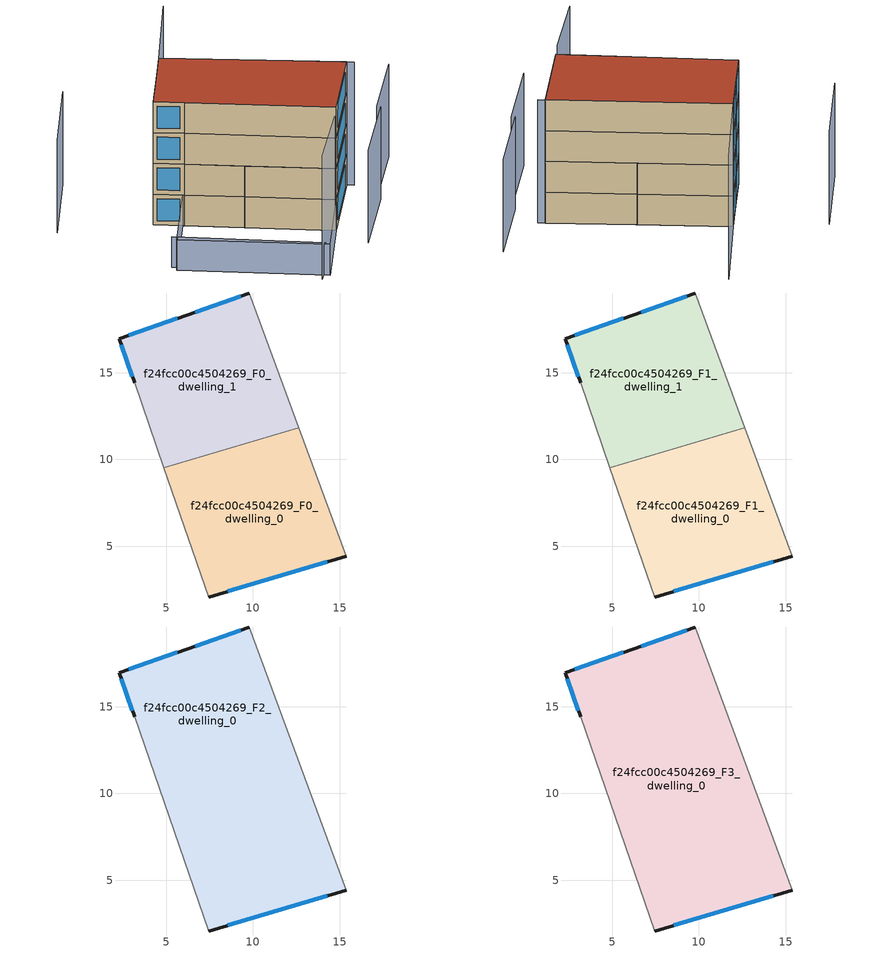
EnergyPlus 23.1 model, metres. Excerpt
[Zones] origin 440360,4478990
f24fcc00c4504269_F0_dwelling_0
 floor ground (EU_floor_Construction): 12.65,11.84 15.39,4.43 7.46,2.07 4.88,9.54 z0
 wall outside (EU_wall_Construction): 7.46,2.07 15.39,4.43 z0:3
 wall adiabatic (EU_wall_Construction): 4.88,9.54 7.46,2.07 / 15.39,4.43 12.65,11.84 z0:3
 wall to f24fcc00c4504269_F0_dwelling_1 (EU_wall_Construction): 12.65,11.84 4.88,9.54 z0:3
 window (EU_Window_Construction): 8.56,2.4 14.29,4.1 z0.42:2.58
f24fcc00c4504269_F0_dwelling_1
 floor ground (EU_floor_Construction): 9.79,19.59 12.65,11.84 4.88,9.54 3.19,14.43 2.3,16.97 6.18,18.31 z0
 wall outside (EU_wall_Construction): 9.79,19.59 6.18,18.31 2.3,16.97 3.19,14.43 z0:3
 wall adiabatic (EU_wall_Construction): 3.19,14.43 4.88,9.54 / 12.65,11.84 9.79,19.59 z0:3
 window (EU_Window_Construction): 2.43,16.61 3.07,14.78 / 5.64,18.13 2.84,17.15 / 9.29,19.42 6.68,18.49 z0.42:2.58
f24fcc00c4504269_F1_dwelling_0
 floor to f24fcc00c4504269_F0_dwelling_0 (EU_floor_Construction): 12.65,11.84 15.39,4.43 7.46,2.07 4.88,9.54 z3
 wall outside (EU_wall_Construction): 7.46,2.07 15.39,4.43 z3:6
 wall adiabatic (EU_wall_Construction): 4.88,9.54 7.46,2.07 / 15.39,4.43 12.65,11.84 z3:6
 wall to f24fcc00c4504269_F1_dwelling_1 (EU_wall_Construction): 12.65,11.84 4.88,9.54 z3:6
 window (EU_Window_Construction): 8.56,2.4 14.29,4.1 z3.42:5.58
f24fcc00c4504269_F1_dwelling_1
 floor to f24fcc00c4504269_F0_dwelling_1 (EU_floor_Construction): 9.79,19.59 12.65,11.84 4.88,9.54 3.19,14.43 2.3,16.97 6.18,18.31 z3
 wall outside (EU_wall_Construction): 9.79,19.59 6.18,18.31 2.3,16.97 3.19,14.43 z3:6
 wall adiabatic (EU_wall_Construction): 3.19,14.43 4.88,9.54 / 12.65,11.84 9.79,19.59 z3:6
 window (EU_Window_Construction): 2.43,16.61 3.07,14.78 / 5.64,18.13 2.84,17.15 / 9.29,19.42 6.68,18.49 z3.42:5.58
f24fcc00c4504269_F2_dwelling_0
 floor to f24fcc00c4504269_F1_dwelling_0 (EU_floor_Construction): 12.65,11.84 15.39,4.43 7.46,2.07 4.88,9.54 z6
 floor to f24fcc00c4504269_F1_dwelling_1 (EU_floor_Construction): 9.79,19.59 12.65,11.84 4.88,9.54 3.19,14.43 2.3,16.97 6.18,18.31 z6
 wall outside (EU_wall_Construction): 9.79,19.59 6.18,18.31 2.3,16.97 3.19,14.43 / 7.46,2.07 15.39,4.43 z6:9
 wall adiabatic (EU_wall_Construction): 15.39,4.43 9.79,19.59 / 3.19,14.43 7.46,2.07 z6:9
 window (EU_Window_Construction): 5.64,18.13 2.84,17.15 / 9.29,19.42 6.68,18.49 / 8.56,2.4 14.29,4.1 / 2.43,16.61 3.07,14.78 z6.42:8.58
f24fcc00c4504269_F3_dwelling_0
 floor to f24fcc00c4504269_F2_dwelling_0 (EU_floor_Construction): 9.79,19.59 15.39,4.43 7.46,2.07 3.19,14.43 2.3,16.97 6.18,18.31 z9
 wall outside (EU_wall_Construction): 9.79,19.59 6.18,18.31 2.3,16.97 3.19,14.43 / 7.46,2.07 15.39,4.43 z9:12
 wall adiabatic (EU_wall_Construction): 15.39,4.43 9.79,19.59 / 3.19,14.43 7.46,2.07 z9:12
 window (EU_Window_Construction): 5.64,18.13 2.84,17.15 / 9.29,19.42 6.68,18.49 / 8.56,2.4 14.29,4.1 / 2.43,16.61 3.07,14.78 z9.42:11.58
 roof outside (EU_roof_Construction): 15.39,4.43 9.79,19.59 6.18,18.31 2.3,16.97 3.19,14.43 7.46,2.07 z12
shading: -1.12,-0.23 5.87,1.57 / 15.61,3.84 9.79,19.59 / 9.79,19.59 18.66,22.87 z0:12; 6.46,-1.32 14.18,0.79 / 14.1,1.08 21.57,3.12 / 6.13,26.95 -2.18,24 z0:9; -4.17,12.5 -0.09,-0.09 / 3.15,14.55 7.46,2.07 / 7.46,2.07 -0.22,-0.58 / -0.22,-0.58 -4.53,11.89 / -4.53,11.89 3.15,14.55 z0:3
[Building]
EU S2 Campaign: North Axis=0; Terrain=City; Solar Distribution=FullExterior
[Site:Location]
Madrid: Latitude=40.5; Longitude=-3.5; Time Zone=1; Elevation=609
[SizingPeriod:WeatherFileDays]
AnnualSizingPeriod: Begin Month=1; Begin Day of Month=1; End Month=12; End Day of Month=31; Day of Week for Start Day=Monday; Use Weather File Daylight Saving Period=No; Use Weather File Rain and Snow Indicators=No
[MATERIAL]
EU_InternalMass_Material: Roughness=MediumRough; Thickness=0.1; Conductivity=1; Density=1800; Specific Heat=900; Thermal Absorptance=0.9; Solar Absorptance=0.7; Visible Absorptance=0.7
[MATERIAL:NOMASS] Roughness=MediumRough; Thermal Absorptance=0.9; Solar Absorptance=0.7; Visible Absorptance=0.7
Name | Thermal Resistance
EU_wall_NoMass | 1.60022
EU_roof_NoMass | 1.57597
EU_floor_NoMass | 0.470652
[WINDOWMATERIAL:SIMPLEGLAZINGSYSTEM]
EU_Window_SimpleGlazing: UFactor=3.28802; Solar Heat Gain Coefficient=0.85; Visible Transmittance=0.85
[CONSTRUCTION]
EU_wall_Construction: EU_wall_NoMass
EU_roof_Construction: EU_roof_NoMass
EU_floor_Construction: EU_floor_NoMass
EU_InternalMass_Construction: EU_InternalMass_Material
EU_Window_Construction: EU_Window_SimpleGlazing
[ZONE] Type=1; Multiplier=1; Ceiling Height=autocalculate; Floor Area=autocalculate; Part of Total Floor Area=Yes
Name | Volume
f24fcc00c4504269_F0_dwelling_0 | 193.729
f24fcc00c4504269_F1_dwelling_0; f24fcc00c4504269_F0_dwelling_1; f24fcc00c4504269_F1_dwelling_1 | 193.73
f24fcc00c4504269_F2_dwelling_0 | 387.46
f24fcc00c4504269_F3_dwelling_0 | 387.464
[INTERNALMASS] Construction=EU_InternalMass_Construction
Name | Zone or ZoneList | Surface Area
f24fcc00c4504269_F0_dwelling_0_EU_InternalMass | f24fcc00c4504269_F0_dwelling_0 | 64.5762
f24fcc00c4504269_F0_dwelling_1_EU_InternalMass | f24fcc00c4504269_F0_dwelling_1 | 64.5775
f24fcc00c4504269_F1_dwelling_0_EU_InternalMass | f24fcc00c4504269_F1_dwelling_0 | 64.5762
f24fcc00c4504269_F1_dwelling_1_EU_InternalMass | f24fcc00c4504269_F1_dwelling_1 | 64.5775
f24fcc00c4504269_F2_dwelling_0_EU_InternalMass | f24fcc00c4504269_F2_dwelling_0 | 129.155
f24fcc00c4504269_F3_dwelling_0_EU_InternalMass | f24fcc00c4504269_F3_dwelling_0 | 129.155
[OTHEREQUIPMENT] Fuel Type=Electricity; Design Level Calculation Method=Watts/Area; Power per Zone Floor Area=1; Fraction Latent=0; Fraction Radiant=0; Fraction Lost=0; Carbon Dioxide Generation Rate=0; EndUse Subcategory=EU_Step8_InternalGains
Name | Zone or ZoneList or Space or SpaceList | Schedule
EU_Step8_InternalGain_f24fcc00c4504269_F0_dwelling_0_f000 | f24fcc00c4504269_F0_dwelling_0 | EU_Step8_GainSchedule_f24fcc00c4504269_F0_dwelling_0_f000
EU_Step8_InternalGain_f24fcc00c4504269_F0_dwelling_1_f000 | f24fcc00c4504269_F0_dwelling_1 | EU_Step8_GainSchedule_f24fcc00c4504269_F0_dwelling_1_f000
EU_Step8_InternalGain_f24fcc00c4504269_F1_dwelling_0_f000 | f24fcc00c4504269_F1_dwelling_0 | EU_Step8_GainSchedule_f24fcc00c4504269_F1_dwelling_0_f000
EU_Step8_InternalGain_f24fcc00c4504269_F1_dwelling_1_f000 | f24fcc00c4504269_F1_dwelling_1 | EU_Step8_GainSchedule_f24fcc00c4504269_F1_dwelling_1_f000
EU_Step8_InternalGain_f24fcc00c4504269_F2_dwelling_0_f000 | f24fcc00c4504269_F2_dwelling_0 | EU_Step8_GainSchedule_f24fcc00c4504269_F2_dwelling_0_f000
EU_Step8_InternalGain_f24fcc00c4504269_F3_dwelling_0_f000 | f24fcc00c4504269_F3_dwelling_0 | EU_Step8_GainSchedule_f24fcc00c4504269_F3_dwelling_0_f000
[ZONEVENTILATION:DESIGNFLOWRATE] Schedule=EU_AlwaysOn; Design Flow Rate Calculation Method=AirChanges/Hour; Air Changes per Hour=0.480704; Ventilation Type=Natural; Fan Pressure Rise=0; Fan Total Efficiency=1; Constant Term Coefficient=1; Temperature Term Coefficient=0; Velocity Term Coefficient=0; Velocity Squared Term Coefficient=0; Minimum Indoor Temperature=-100; Maximum Indoor Temperature=100; Delta Temperature=-100; Minimum Outdoor Temperature=-100; Maximum Outdoor Temperature=100; Maximum Wind Speed=40
Name | Zone or ZoneList or Space or SpaceList
EU_ConstantAir_f24fcc00c4504269_F0_dwelling_0 | f24fcc00c4504269_F0_dwelling_0
EU_ConstantAir_f24fcc00c4504269_F0_dwelling_1 | f24fcc00c4504269_F0_dwelling_1
EU_ConstantAir_f24fcc00c4504269_F1_dwelling_0 | f24fcc00c4504269_F1_dwelling_0
EU_ConstantAir_f24fcc00c4504269_F1_dwelling_1 | f24fcc00c4504269_F1_dwelling_1
EU_ConstantAir_f24fcc00c4504269_F2_dwelling_0 | f24fcc00c4504269_F2_dwelling_0
EU_ConstantAir_f24fcc00c4504269_F3_dwelling_0 | f24fcc00c4504269_F3_dwelling_0
[HVACTEMPLATE:THERMOSTAT] Constant Heating Setpoint=20; Constant Cooling Setpoint=50
EU_HeatOnly_f24fcc00c4504269_F0_dwelling_0; EU_HeatOnly_f24fcc00c4504269_F0_dwelling_1; EU_HeatOnly_f24fcc00c4504269_F1_dwelling_0; EU_HeatOnly_f24fcc00c4504269_F1_dwelling_1; EU_HeatOnly_f24fcc00c4504269_F2_dwelling_0; EU_HeatOnly_f24fcc00c4504269_F3_dwelling_0
[HVACTEMPLATE:ZONE:IDEALLOADSAIRSYSTEM] System Availability Schedule=EU_AlwaysOn; Maximum Heating Supply Air Temperature=50; Minimum Cooling Supply Air Temperature=13; Maximum Heating Supply Air Humidity Ratio=0.0156; Minimum Cooling Supply Air Humidity Ratio=0.0077; Heating Limit=NoLimit; Cooling Limit=NoLimit; Heating Availability Schedule=EU_AlwaysOn; Cooling Availability Schedule=EU_CoolingOff; Dehumidification Control Type=ConstantSensibleHeatRatio; Cooling Sensible Heat Ratio=0.7; Dehumidification Setpoint=60; Humidification Control Type=None; Humidification Setpoint=30; Outdoor Air Method=None; Outdoor Air Flow Rate per Person=0.00944; Outdoor Air Flow Rate per Zone Floor Area=0; Outdoor Air Flow Rate per Zone=0; Demand Controlled Ventilation Type=None; Outdoor Air Economizer Type=NoEconomizer; Heat Recovery Type=None; Sensible Heat Recovery Effectiveness=0.7; Latent Heat Recovery Effectiveness=0.65
Name | Template Thermostat
f24fcc00c4504269_F0_dwelling_0 | EU_HeatOnly_f24fcc00c4504269_F0_dwelling_0
f24fcc00c4504269_F0_dwelling_1 | EU_HeatOnly_f24fcc00c4504269_F0_dwelling_1
f24fcc00c4504269_F1_dwelling_0 | EU_HeatOnly_f24fcc00c4504269_F1_dwelling_0
f24fcc00c4504269_F1_dwelling_1 | EU_HeatOnly_f24fcc00c4504269_F1_dwelling_1
f24fcc00c4504269_F2_dwelling_0 | EU_HeatOnly_f24fcc00c4504269_F2_dwelling_0
f24fcc00c4504269_F3_dwelling_0 | EU_HeatOnly_f24fcc00c4504269_F3_dwelling_0
[SIZING:ZONE] Zone Cooling Design Supply Air Temperature Input Method=SupplyAirTemperature; Zone Cooling Design Supply Air Temperature=13; Zone Heating Design Supply Air Temperature Input Method=SupplyAirTemperature; Zone Heating Design Supply Air Temperature=50; Zone Cooling Design Supply Air Humidity Ratio=0.008; Zone Heating Design Supply Air Humidity Ratio=0.008; Cooling Design Air Flow Method=DesignDay; Cooling Design Air Flow Rate=0; Cooling Minimum Air Flow per Zone Floor Area=0.000762; Cooling Minimum Air Flow=0; Cooling Minimum Air Flow Fraction=0.2; Heating Design Air Flow Method=DesignDay; Heating Design Air Flow Rate=0; Heating Maximum Air Flow per Zone Floor Area=0.002032; Heating Maximum Air Flow=0.141576; Heating Maximum Air Flow Fraction=0.3; Account for Dedicated Outdoor Air System=No; Dedicated Outdoor Air System Control Strategy=NeutralSupplyAir; Dedicated Outdoor Air Low Setpoint Temperature for Design=autosize; Dedicated Outdoor Air High Setpoint Temperature for Design=autosize; Zone Load Sizing Method=Sensible Load Only No Latent Load; Zone Latent Cooling Design Supply Air Humidity Ratio Input Method=HumidityRatioDifference; Zone Cooling Design Supply Air Humidity Ratio Difference=0.005; Zone Latent Heating Design Supply Air Humidity Ratio Input Method=HumidityRatioDifference; Zone Humidification Design Supply Air Humidity Ratio Difference=0.005
f24fcc00c4504269_F0_dwelling_0; f24fcc00c4504269_F0_dwelling_1; f24fcc00c4504269_F1_dwelling_0; f24fcc00c4504269_F1_dwelling_1; f24fcc00c4504269_F2_dwelling_0; f24fcc00c4504269_F3_dwelling_0
[SCHEDULE:CONSTANT]
Name | Hourly Value
EU_AlwaysOn | 1
EU_CoolingOff | 0
[SCHEDULE:FILE] Column Number=1; Rows to Skip at Top=0; Number of Hours of Data=8760; Column Separator=Comma; Interpolate to Timestep=No; Minutes per Item=60; Adjust Schedule for Daylight Savings=Yes
Name | File
EU_Step8_GainSchedule_f24fcc00c4504269_F0_dwelling_0_f000 | ../../schedules/f24fcc00c4504269/f24fcc00c4504269_F0_dwelling_0_f000_gain.csv
EU_Step8_GainSchedule_f24fcc00c4504269_F0_dwelling_1_f000 | ../../schedules/f24fcc00c4504269/f24fcc00c4504269_F0_dwelling_1_f000_gain.csv
EU_Step8_GainSchedule_f24fcc00c4504269_F1_dwelling_0_f000 | ../../schedules/f24fcc00c4504269/f24fcc00c4504269_F1_dwelling_0_f000_gain.csv
EU_Step8_GainSchedule_f24fcc00c4504269_F1_dwelling_1_f000 | ../../schedules/f24fcc00c4504269/f24fcc00c4504269_F1_dwelling_1_f000_gain.csv
EU_Step8_GainSchedule_f24fcc00c4504269_F2_dwelling_0_f000 | ../../schedules/f24fcc00c4504269/f24fcc00c4504269_F2_dwelling_0_f000_gain.csv
EU_Step8_GainSchedule_f24fcc00c4504269_F3_dwelling_0_f000 | ../../schedules/f24fcc00c4504269/f24fcc00c4504269_F3_dwelling_0_f000_gain.csv
